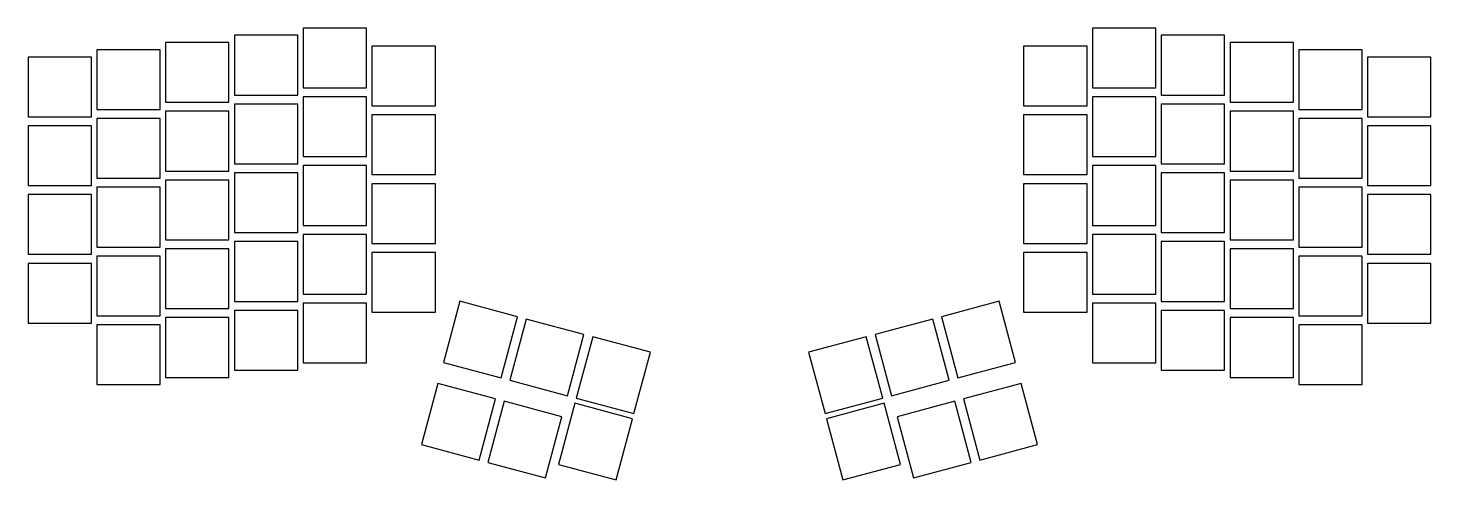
# Model space of a CAD drawing. Header units: millimetres. Extents: x -9 to 379, y -33 to 92.
import ezdxf

# ---------------------------------------------------------------- set-up
doc = ezdxf.new("R2010")
doc.units = ezdxf.units.MM

msp = doc.modelspace()

# ---------------------------------------------------------------- linework, layer by layer
for p, q in [((65.75, 90.25), (48.25, 90.25)), ((48.25, 90.25), (48.25, 73.75)), ((65.75, 73.75), (65.75, 90.25)), ((84.75, 92.25), (67.25, 92.25)), ((67.25, 92.25), (67.25, 75.75)), ((84.75, 75.75), (84.75, 92.25)), ((302.75, 92.25), (285.25, 92.25)), ((285.25, 92.25), (285.25, 75.75)), ((302.75, 75.75), (302.75, 92.25)), ((321.75, 90.25), (304.25, 90.25)), ((304.25, 90.25), (304.25, 73.75)), ((321.75, 73.75), (321.75, 90.25)), ((27.75, 86.25), (10.25, 86.25)), ((10.25, 86.25), (10.25, 69.75)), ((27.75, 69.75), (27.75, 86.25)), ((46.75, 88.25), (29.25, 88.25)), ((29.25, 88.25), (29.25, 71.75)), ((46.75, 71.75), (46.75, 88.25)), ((103.75, 87.25), (86.25, 87.25)), ((86.25, 87.25), (86.25, 70.75)), ((103.75, 70.75), (103.75, 87.25)), ((283.75, 87.25), (266.25, 87.25)), ((266.25, 87.25), (266.25, 70.75)), ((283.75, 70.75), (283.75, 87.25)), ((340.75, 88.25), (323.25, 88.25)), ((323.25, 88.25), (323.25, 71.75)), ((340.75, 71.75), (340.75, 88.25)), ((359.75, 86.25), (342.25, 86.25)), ((342.25, 86.25), (342.25, 69.75)), ((359.75, 69.75), (359.75, 86.25)), ((8.75, 84.25), (-8.75, 84.25)), ((-8.75, 84.25), (-8.75, 67.75)), ((8.75, 67.75), (8.75, 84.25)), ((378.75, 84.25), (361.25, 84.25)), ((361.25, 84.25), (361.25, 67.75)), ((378.75, 67.75), (378.75, 84.25)), ((48.25, 73.75), (65.75, 73.75)), ((67.25, 75.75), (84.75, 75.75)), ((285.25, 75.75), (302.75, 75.75)), ((304.25, 73.75), (321.75, 73.75)), ((10.25, 69.75), (27.75, 69.75)), ((29.25, 71.75), (46.75, 71.75)), ((65.75, 71.25), (48.25, 71.25)), ((48.25, 71.25), (48.25, 54.75)), ((65.75, 54.75), (65.75, 71.25)), ((84.75, 73.25), (67.25, 73.25)), ((67.25, 73.25), (67.25, 56.75)), ((84.75, 56.75), (84.75, 73.25)), ((86.25, 70.75), (103.75, 70.75)), ((266.25, 70.75), (283.75, 70.75)), ((302.75, 73.25), (285.25, 73.25)), ((285.25, 73.25), (285.25, 56.75)), ((302.75, 56.75), (302.75, 73.25)), ((321.75, 71.25), (304.25, 71.25)), ((304.25, 71.25), (304.25, 54.75)), ((321.75, 54.75), (321.75, 71.25)), ((323.25, 71.75), (340.75, 71.75)), ((342.25, 69.75), (359.75, 69.75)), ((-8.75, 67.75), (8.75, 67.75)), ((27.75, 67.25), (10.25, 67.25)), ((10.25, 67.25), (10.25, 50.75)), ((27.75, 50.75), (27.75, 67.25)), ((46.75, 69.25), (29.25, 69.25)), ((29.25, 69.25), (29.25, 52.75)), ((46.75, 52.75), (46.75, 69.25)), ((103.75, 68.25), (86.25, 68.25)), ((86.25, 68.25), (86.25, 51.75)), ((103.75, 51.75), (103.75, 68.25)), ((283.75, 68.25), (266.25, 68.25)), ((266.25, 68.25), (266.25, 51.75)), ((283.75, 51.75), (283.75, 68.25)), ((340.75, 69.25), (323.25, 69.25)), ((323.25, 69.25), (323.25, 52.75)), ((340.75, 52.75), (340.75, 69.25)), ((359.75, 67.25), (342.25, 67.25)), ((342.25, 67.25), (342.25, 50.75)), ((359.75, 50.75), (359.75, 67.25)), ((361.25, 67.75), (378.75, 67.75)), ((8.75, 65.25), (-8.75, 65.25)), ((-8.75, 65.25), (-8.75, 48.75)), ((8.75, 48.75), (8.75, 65.25)), ((378.75, 65.25), (361.25, 65.25)), ((361.25, 65.25), (361.25, 48.75)), ((378.75, 48.75), (378.75, 65.25)), ((48.25, 54.75), (65.75, 54.75)), ((67.25, 56.75), (84.75, 56.75)), ((84.75, 54.25), (67.25, 54.25)), ((67.25, 54.25), (67.25, 37.75)), ((84.75, 37.75), (84.75, 54.25)), ((285.25, 56.75), (302.75, 56.75)), ((302.75, 54.25), (285.25, 54.25)), ((285.25, 54.25), (285.25, 37.75)), ((302.75, 37.75), (302.75, 54.25)), ((304.25, 54.75), (321.75, 54.75)), ((10.25, 50.75), (27.75, 50.75)), ((29.25, 52.75), (46.75, 52.75)), ((65.75, 52.25), (48.25, 52.25)), ((48.25, 52.25), (48.25, 35.75)), ((65.75, 35.75), (65.75, 52.25)), ((86.25, 51.75), (103.75, 51.75)), ((266.25, 51.75), (283.75, 51.75)), ((321.75, 52.25), (304.25, 52.25)), ((304.25, 52.25), (304.25, 35.75)), ((321.75, 35.75), (321.75, 52.25)), ((323.25, 52.75), (340.75, 52.75)), ((342.25, 50.75), (359.75, 50.75)), ((-8.75, 48.75), (8.75, 48.75)), ((27.75, 48.25), (10.25, 48.25)), ((10.25, 48.25), (10.25, 31.75)), ((27.75, 31.75), (27.75, 48.25)), ((46.75, 50.25), (29.25, 50.25)), ((29.25, 50.25), (29.25, 33.75)), ((46.75, 33.75), (46.75, 50.25)), ((103.75, 49.25), (86.25, 49.25)), ((86.25, 49.25), (86.25, 32.75)), ((103.75, 32.75), (103.75, 49.25)), ((283.75, 49.25), (266.25, 49.25)), ((266.25, 49.25), (266.25, 32.75)), ((283.75, 32.75), (283.75, 49.25)), ((340.75, 50.25), (323.25, 50.25)), ((323.25, 50.25), (323.25, 33.75)), ((340.75, 33.75), (340.75, 50.25)), ((359.75, 48.25), (342.25, 48.25)), ((342.25, 48.25), (342.25, 31.75)), ((359.75, 31.75), (359.75, 48.25)), ((361.25, 48.75), (378.75, 48.75)), ((8.75, 46.25), (-8.75, 46.25)), ((-8.75, 46.25), (-8.75, 29.75)), ((8.75, 29.75), (8.75, 46.25)), ((378.75, 46.25), (361.25, 46.25)), ((361.25, 46.25), (361.25, 29.75)), ((378.75, 29.75), (378.75, 46.25)), ((48.25, 35.75), (65.75, 35.75)), ((67.25, 37.75), (84.75, 37.75)), ((84.75, 35.25), (67.25, 35.25)), ((67.25, 35.25), (67.25, 18.75)), ((84.75, 18.75), (84.75, 35.25)), ((285.25, 37.75), (302.75, 37.75)), ((302.75, 35.25), (285.25, 35.25)), ((285.25, 35.25), (285.25, 18.75)), ((302.75, 18.75), (302.75, 35.25)), ((304.25, 35.75), (321.75, 35.75)), ((10.25, 31.75), (27.75, 31.75)), ((29.25, 33.75), (46.75, 33.75)), ((46.75, 31.25), (29.25, 31.25)), ((29.25, 31.25), (29.25, 14.75)), ((46.75, 14.75), (46.75, 31.25)), ((65.75, 33.25), (48.25, 33.25)), ((48.25, 33.25), (48.25, 16.75)), ((65.75, 16.75), (65.75, 33.25)), ((86.25, 32.75), (103.75, 32.75)), ((266.25, 32.75), (283.75, 32.75)), ((321.75, 33.25), (304.25, 33.25)), ((304.25, 33.25), (304.25, 16.75)), ((321.75, 16.75), (321.75, 33.25)), ((323.25, 33.75), (340.75, 33.75)), ((340.75, 31.25), (323.25, 31.25)), ((323.25, 31.25), (323.25, 14.75)), ((340.75, 14.75), (340.75, 31.25)), ((342.25, 31.75), (359.75, 31.75)), ((-8.75, 29.75), (8.75, 29.75)), ((8.75, 27.25), (-8.75, 27.25)), ((-8.75, 27.25), (-8.75, 10.75)), ((8.75, 10.75), (8.75, 27.25)), ((27.75, 29.25), (10.25, 29.25)), ((10.25, 29.25), (10.25, 12.75)), ((27.75, 12.75), (27.75, 29.25)), ((103.75, 30.25), (86.25, 30.25)), ((86.25, 30.25), (86.25, 13.75)), ((103.75, 13.75), (103.75, 30.25)), ((283.75, 30.25), (266.25, 30.25)), ((266.25, 30.25), (266.25, 13.75)), ((283.75, 13.75), (283.75, 30.25)), ((359.75, 29.25), (342.25, 29.25)), ((342.25, 29.25), (342.25, 12.75)), ((359.75, 12.75), (359.75, 29.25)), ((361.25, 29.75), (378.75, 29.75)), ((378.75, 27.25), (361.25, 27.25)), ((361.25, 27.25), (361.25, 10.75)), ((378.75, 10.75), (378.75, 27.25)), ((48.25, 16.75), (65.75, 16.75)), ((67.25, 18.75), (84.75, 18.75)), ((84.75, 16.25), (67.25, 16.25)), ((67.25, 16.25), (67.25, -0.25)), ((84.75, -0.25), (84.75, 16.25)), ((110.51, 16.77), (105.98, -0.13)), ((126.45, 12.5), (110.51, 16.77)), ((259.49, 16.77), (243.55, 12.5)), ((264.02, -0.13), (259.49, 16.77)), ((285.25, 18.75), (302.75, 18.75)), ((302.75, 16.25), (285.25, 16.25)), ((285.25, 16.25), (285.25, -0.25)), ((302.75, -0.25), (302.75, 16.25)), ((304.25, 16.75), (321.75, 16.75)), ((10.25, 12.75), (27.75, 12.75)), ((29.25, 14.75), (46.75, 14.75)), ((46.75, 12.25), (29.25, 12.25)), ((29.25, 12.25), (29.25, -4.25)), ((46.75, -4.25), (46.75, 12.25)), ((65.75, 14.25), (48.25, 14.25)), ((48.25, 14.25), (48.25, -2.25)), ((65.75, -2.25), (65.75, 14.25)), ((86.25, 13.75), (103.75, 13.75)), ((121.92, -4.4), (126.45, 12.5)), ((128.86, 11.86), (124.33, -5.05)), ((144.8, 7.59), (128.86, 11.86)), ((241.14, 11.86), (225.2, 7.59)), ((245.67, -5.05), (241.14, 11.86)), ((243.55, 12.5), (248.08, -4.4)), ((266.25, 13.75), (283.75, 13.75)), ((321.75, 14.25), (304.25, 14.25)), ((304.25, 14.25), (304.25, -2.25)), ((321.75, -2.25), (321.75, 14.25)), ((323.25, 14.75), (340.75, 14.75)), ((340.75, 12.25), (323.25, 12.25)), ((323.25, 12.25), (323.25, -4.25)), ((340.75, -4.25), (340.75, 12.25)), ((342.25, 12.75), (359.75, 12.75)), ((-8.75, 10.75), (8.75, 10.75)), ((27.75, 10.25), (10.25, 10.25)), ((10.25, 10.25), (10.25, -6.25)), ((27.75, -6.25), (27.75, 10.25)), ((359.75, 10.25), (342.25, 10.25)), ((342.25, 10.25), (342.25, -6.25)), ((359.75, -6.25), (359.75, 10.25)), ((361.25, 10.75), (378.75, 10.75)), ((140.27, -9.32), (144.8, 7.59)), ((147.21, 6.94), (142.68, -9.96)), ((163.15, 2.67), (147.21, 6.94)), ((222.79, 6.94), (206.85, 2.67)), ((227.32, -9.96), (222.79, 6.94)), ((225.2, 7.59), (229.73, -9.32)), ((158.62, -14.23), (163.15, 2.67)), ((206.85, 2.67), (211.38, -14.23)), ((48.25, -2.25), (65.75, -2.25)), ((67.25, -0.25), (84.75, -0.25)), ((105.98, -0.13), (121.92, -4.4)), ((248.08, -4.4), (264.02, -0.13)), ((285.25, -0.25), (302.75, -0.25)), ((304.25, -2.25), (321.75, -2.25)), ((10.25, -6.25), (27.75, -6.25)), ((29.25, -4.25), (46.75, -4.25)), ((104.43, -5.92), (99.9, -22.83)), ((120.36, -10.19), (104.43, -5.92)), ((124.33, -5.05), (140.27, -9.32)), ((229.73, -9.32), (245.67, -5.05)), ((265.57, -5.92), (249.64, -10.19)), ((270.1, -22.83), (265.57, -5.92)), ((323.25, -4.25), (340.75, -4.25)), ((342.25, -6.25), (359.75, -6.25)), ((115.83, -27.1), (120.36, -10.19)), ((122.78, -10.84), (118.25, -27.75)), ((138.72, -15.11), (122.78, -10.84)), ((142.3, -11.41), (137.77, -28.32)), ((158.23, -15.68), (142.3, -11.41)), ((142.68, -9.96), (158.62, -14.23)), ((211.38, -14.23), (227.32, -9.96)), ((227.7, -11.41), (211.77, -15.68)), ((232.23, -28.32), (227.7, -11.41)), ((247.22, -10.84), (231.28, -15.11)), ((251.75, -27.75), (247.22, -10.84)), ((249.64, -10.19), (254.17, -27.1)), ((134.19, -32.02), (138.72, -15.11)), ((231.28, -15.11), (235.81, -32.02)), ((153.7, -32.59), (158.23, -15.68)), ((211.77, -15.68), (216.3, -32.59)), ((99.9, -22.83), (115.83, -27.1)), ((254.17, -27.1), (270.1, -22.83)), ((118.25, -27.75), (134.19, -32.02)), ((137.77, -28.32), (153.7, -32.59)), ((216.3, -32.59), (232.23, -28.32)), ((235.81, -32.02), (251.75, -27.75))]:
    msp.add_line(p, q)

doc.saveas('drawing.dxf')
